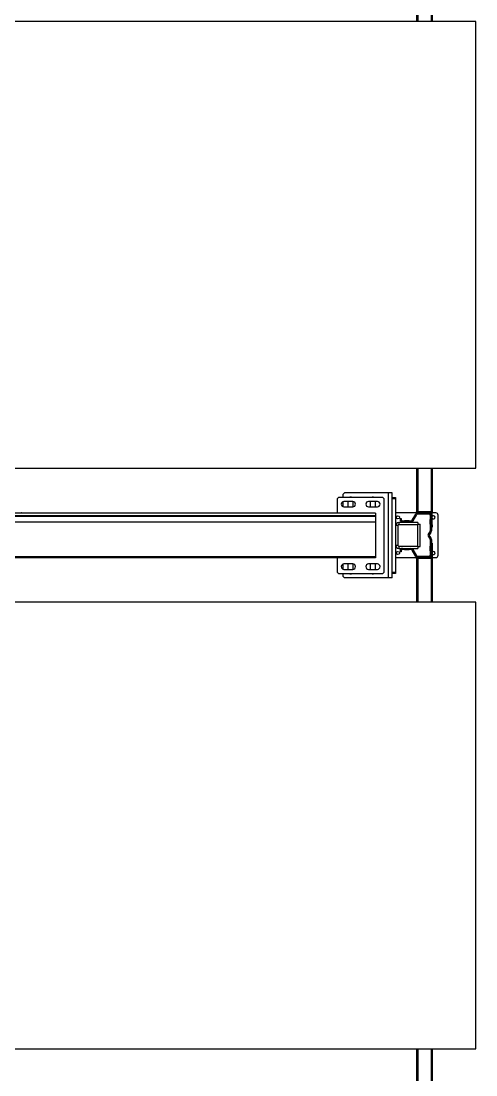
# Model space of a CAD drawing. Header units: millimetres. Extents: x 6622 to 532820, y 3370 to 359312.
# Drawn here: x 460130 to 461150, y 290481 to 292841 of the extents above; entities that cross this region are included whole.
import ezdxf

# ---------------------------------------------------------------- set-up
doc = ezdxf.new("R2010")
doc.units = ezdxf.units.MM

# ---------------------------------------------------------------- blocks, each defined once
blk = doc.blocks.new('A$C6F3A12F4')
at = {"color": 2, "linetype": 'Continuous', "lineweight": 25}
for p, q in [((21785.2, 3700), (21785.2, 2659)), ((22785.2, 3700), (21785.2, 3700)), ((22785.2, 2622.1), (22785.2, 3700)), ((23085.2, 3700), (23085.2, 2622.1)), ((24085.2, 3700), (23085.2, 3700)), ((24085.2, 2659), (24085.2, 3700)), ((22980.2, 3615), (22890.2, 3615)), ((21685.2, 3602), (21785.2, 3602)), ((21685.2, 3599.5), (21785.2, 3599.5)), ((22785.2, 3602), (22883.2, 3602)), ((22785.2, 3599.5), (22883.2, 3599.5)), ((22883.2, 3599.5), (22883.2, 3602)), ((22883.2, 3599), (22883.2, 3599.5)), ((22885.2, 3599), (22883.2, 3599)), ((22883.2, 3599), (22883.2, 3572)), ((22885.2, 3610), (22885.2, 3601.8)), ((22885.2, 3599), (22885.2, 3594.5)), ((22887.7, 3594.5), (22885.2, 3594.5)), ((22885.2, 3570.1), (22885.2, 3594.5)), ((22886.2, 3602), (22886.2, 3600)), ((22912.2, 3602), (22886.2, 3602)), ((22890.7, 3600), (22886.2, 3600)), ((22887.7, 3570.1), (22887.7, 3594.5)), ((22890.7, 3600), (22890.7, 3597.5)), ((22890.7, 3600), (22899.8, 3600)), ((22890.7, 3597.5), (22899.8, 3597.5)), ((22899.8, 3600), (22899.8, 3597.5)), ((22910.6, 3600), (22899.8, 3600)), ((22910.6, 3597.5), (22899.8, 3597.5)), ((22910.6, 3600), (22925.8, 3600)), ((22910.6, 3597.5), (22910.6, 3600)), ((22910.6, 3597.5), (22925.8, 3597.5)), ((22912.2, 3600), (22912.2, 3602)), ((22912.2, 3602), (22917.2, 3602)), ((22917.2, 3602), (22917.2, 3600)), ((22925.8, 3597.5), (22925.8, 3600)), ((22929.2, 3598.8), (22927.6, 3596.8)), ((22927.6, 3596.8), (22931.8, 3593.5)), ((22929.2, 3598.8), (22933.3, 3595.5)), ((22931.8, 3593.5), (22933.3, 3595.5)), ((22937.1, 3595.5), (22941.2, 3598.8)), ((22937.1, 3595.5), (22938.6, 3593.5)), ((22938.6, 3593.5), (22942.8, 3596.8)), ((22942.8, 3596.8), (22941.2, 3598.8)), ((22944.6, 3600), (22944.6, 3597.5)), ((22944.6, 3600), (22959.8, 3600)), ((22944.6, 3597.5), (22959.8, 3597.5)), ((22953.2, 3600), (22953.2, 3602)), ((22953.2, 3602), (22958.2, 3602)), ((22958.2, 3602), (22958.2, 3600)), ((22958.2, 3602), (22984.2, 3602)), ((22959.8, 3600), (22959.8, 3597.5)), ((22970.6, 3600), (22959.8, 3600)), ((22970.6, 3597.5), (22959.8, 3597.5)), ((22970.6, 3600), (22979.7, 3600)), ((22970.6, 3597.5), (22970.6, 3600)), ((22970.6, 3597.5), (22979.7, 3597.5)), ((22979.7, 3600), (22984.2, 3600)), ((22979.7, 3597.5), (22979.7, 3600)), ((22982.7, 3594.5), (22982.7, 3570.1)), ((22985.2, 3594.5), (22982.7, 3594.5)), ((22984.2, 3600), (22984.2, 3602)), ((22985.2, 3601.8), (22985.2, 3610)), ((22987.2, 3599), (22985.2, 3599)), ((22985.2, 3599), (22985.2, 3594.5)), ((22985.2, 3594.5), (22985.2, 3570.1)), ((22987.2, 3599.5), (22987.2, 3602)), ((22987.2, 3602), (23085.2, 3602)), ((22987.2, 3599), (22987.2, 3599.5)), ((22987.2, 3599.5), (23085.2, 3599.5)), ((22987.2, 3599), (22987.2, 3572)), ((24085.2, 3602), (24185.2, 3602)), ((24085.2, 3599.5), (24185.2, 3599.5)), ((21685.2, 3569.5), (21785.2, 3569.5)), ((21685.2, 3567), (21785.2, 3567)), ((22785.2, 3569.5), (22883.2, 3569.5)), ((22785.2, 3567), (22883.2, 3567)), ((22883.2, 3572), (22885.2, 3572)), ((22883.2, 3567), (22883.2, 3572)), ((22885.2, 3567), (22883.2, 3567)), ((22885.2, 3570.1), (22885.2, 3567)), ((22885.2, 3570.1), (22887.7, 3570.1)), ((22885.2, 3567), (22885.2, 3520)), ((22889.1, 3567.5), (22887.8, 3565.4)), ((22901.8, 3556.9), (22887.8, 3565.4)), ((22903.1, 3559), (22889.1, 3567.5)), ((22906.7, 3569.9), (22911.7, 3569.9)), ((22906.7, 3569.9), (22906.7, 3526.9)), ((22910.7, 3569.9), (22910.7, 3574.9)), ((22960.7, 3574.9), (22910.7, 3574.9)), ((22960.7, 3569.9), (22910.7, 3569.9)), ((22911.7, 3569.9), (22911.7, 3526.9)), ((22959.7, 3569.9), (22964.7, 3569.9)), ((22959.7, 3526.9), (22959.7, 3569.9)), ((22960.7, 3569.9), (22960.7, 3574.9)), ((22964.7, 3526.9), (22964.7, 3569.9)), ((22981.3, 3567.5), (22967.3, 3559)), ((22982.6, 3565.4), (22968.6, 3556.9)), ((22982.6, 3565.4), (22981.3, 3567.5)), ((22982.7, 3570.1), (22985.2, 3570.1)), ((22985.2, 3572), (22987.2, 3572)), ((22985.2, 3567), (22985.2, 3570.1)), ((22987.2, 3567), (22985.2, 3567)), ((22985.2, 3520), (22985.2, 3567)), ((22987.2, 3572), (22987.2, 3567)), ((22987.2, 3569.5), (23085.2, 3569.5)), ((22987.2, 3567), (23085.2, 3567)), ((24085.2, 3569.5), (24185.2, 3569.5)), ((24085.2, 3567), (24185.2, 3567)), ((22901.8, 3556.9), (22903.1, 3559)), ((22903.2, 3550.3), (22903.2, 3554.3)), ((22905.7, 3554.3), (22903.2, 3554.3)), ((22905.7, 3550.3), (22903.2, 3550.3)), ((22903.2, 3550.3), (22903.2, 3539.5)), ((22905.7, 3550.3), (22905.7, 3554.3)), ((22905.7, 3550.3), (22905.7, 3539.5)), ((22967.2, 3554.3), (22964.7, 3554.3)), ((22967.2, 3550.3), (22964.7, 3550.3)), ((22967.2, 3554.3), (22967.2, 3550.3)), ((22967.2, 3539.5), (22967.2, 3550.3)), ((22967.3, 3559), (22968.6, 3556.9)), ((22850.7, 3511.9), (22850.7, 3519.9)), ((22850.7, 3519.9), (22853.7, 3519.9)), ((22853.7, 3519.9), (22853.7, 3511.9)), ((22853.7, 3519.9), (23017.7, 3519.9)), ((22898.2, 3530), (22898.2, 3532.5)), ((22898.2, 3532.5), (22900.2, 3532.5)), ((22898.2, 3530), (22900.2, 3530)), ((22900.2, 3530), (22900.2, 3532.5)), ((22903.2, 3535.5), (22903.2, 3539.5)), ((22903.2, 3539.5), (22905.7, 3539.5)), ((22903.2, 3535.5), (22905.7, 3535.5)), ((22905.7, 3535.5), (22905.7, 3539.5)), ((22906.7, 3526.9), (22911.7, 3526.9)), ((22913.7, 3524.9), (22913.7, 3519.9)), ((22913.7, 3524.9), (22957.7, 3524.9)), ((22957.7, 3519.9), (22957.7, 3524.9)), ((22959.7, 3526.9), (22964.7, 3526.9)), ((22964.7, 3539.5), (22967.2, 3539.5)), ((22964.7, 3535.5), (22967.2, 3535.5)), ((22967.2, 3539.5), (22967.2, 3535.5)), ((22970.2, 3532.5), (22970.2, 3530)), ((22970.2, 3532.5), (22972.2, 3532.5)), ((22970.2, 3530), (22972.2, 3530)), ((22972.2, 3532.5), (22972.2, 3530)), ((23017.7, 3511.9), (23017.7, 3519.9)), ((23017.7, 3519.9), (23020.7, 3519.9)), ((23020.7, 3519.9), (23020.7, 3511.9)), ((23030.7, 3511.9), (22840.7, 3511.9)), ((22840.7, 3511.9), (22840.7, 3503.9)), ((23030.7, 3503.9), (22840.7, 3503.9)), ((22840.7, 3503.9), (22840.7, 3404.9)), ((22853.7, 3494), (22850.7, 3491)), ((23017.7, 3494), (22853.7, 3494)), ((23020.7, 3491), (23017.7, 3494)), ((23030.7, 3511.9), (23030.7, 3503.9)), ((23030.7, 3503.9), (23030.7, 3404.9)), ((22850.7, 3491), (22850.7, 3392)), ((22859.7, 3479), (22859.7, 3459)), ((22871.7, 3474.9), (22859.7, 3474.9)), ((22871.7, 3459), (22871.7, 3479)), ((22885.7, 3475), (22885.7, 225)), ((22885.7, 3475), (22891.1, 3475)), ((22891.1, 225), (22891.1, 3475)), ((22891.1, 3475), (22893.7, 3475)), ((22893.7, 3475), (22893.7, 225)), ((22893.7, 3475), (22905.7, 3475)), ((22905.7, 3475), (22905.7, 225)), ((22905.7, 3475), (22983.1, 3475)), ((22983.1, 225), (22983.1, 3475)), ((22983.1, 3475), (22985.7, 3475)), ((22985.7, 3475), (22985.7, 225)), ((22999.7, 3479), (22999.7, 3459)), ((23011.7, 3474.9), (22999.7, 3474.9)), ((23011.7, 3459), (23011.7, 3479)), ((23020.7, 3392), (23020.7, 3491)), ((22859.7, 3462.9), (22871.7, 3462.9)), ((22999.7, 3462.9), (23011.7, 3462.9)), ((22859.7, 3424), (22859.7, 3404)), ((22871.6, 3424.9), (22859.8, 3424.9)), ((22871.7, 3404), (22871.7, 3424)), ((22999.7, 3424), (22999.7, 3404)), ((23011.6, 3424.9), (22999.8, 3424.9)), ((23011.7, 3404), (23011.7, 3424)), ((22840.7, 3404.9), (22843.7, 3401.9)), ((22850.7, 3401.9), (22843.7, 3401.9)), ((22859.7, 3412.9), (22871.7, 3412.9)), ((22871.3, 3401.9), (22860.1, 3401.9)), ((22999.7, 3412.9), (23011.7, 3412.9)), ((23011.3, 3401.9), (23000.1, 3401.9)), ((23027.7, 3401.9), (23020.7, 3401.9)), ((23027.7, 3401.9), (23030.7, 3404.9)), ((22850.7, 3392), (22853.7, 3389)), ((22853.7, 3389), (22885.7, 3389)), ((22985.7, 3389), (23017.7, 3389)), ((23017.7, 3389), (23020.7, 3392))]:
    blk.add_line(p, q, dxfattribs=at)
for centre in [(22895.2, 3525), (22975.2, 3525)]:
    blk.add_circle(centre, 3.5, dxfattribs=at)
for centre, radius, start, end in [((22890.2, 3610), 5, 90, 180), ((22980.2, 3610), 5, 0, 90), ((22886.2, 3599), 3, 90, 180), ((22886.2, 3599), 1, 90, 180), ((22890.7, 3594.5), 5.5, 90, 180), ((22890.7, 3594.5), 3, 90, 180), ((22895.2, 3605), 3.5, 301.0027, 180), ((22895.2, 3605), 3.5, 180, 238.9973), ((22925.8, 3594.5), 5.5, 51.3402, 90), ((22925.8, 3594.5), 3, 51.3402, 90), ((22935.2, 3597.8), 5.5, 231.3402, 308.6598), ((22935.2, 3597.8), 3, 231.3402, 308.6598), ((22944.6, 3594.5), 5.5, 90, 128.6598), ((22944.6, 3594.5), 3, 90, 128.6598), ((22975.2, 3605), 3.5, 301.0027, 180), ((22975.2, 3605), 3.5, 180, 238.9973), ((22979.7, 3594.5), 5.5, 0, 90), ((22979.7, 3594.5), 3, 0, 90), ((22984.2, 3599), 3, 0, 90), ((22984.2, 3599), 1, 0, 90), ((22890.7, 3570.1), 5.5, 180, 238.5704), ((22890.7, 3570.1), 3, 180, 238.5704), ((22979.7, 3570.1), 3, 301.4296, 0), ((22979.7, 3570.1), 5.5, 301.4296, 0), ((22900.2, 3554.3), 3, 0, 58.5704), ((22900.2, 3554.3), 5.5, 0, 58.5704), ((22970.2, 3554.3), 5.5, 121.4296, 180), ((22970.2, 3554.3), 3, 121.4296, 180), ((22900.2, 3535.5), 3, 270, 0), ((22900.2, 3535.5), 5.5, 270, 0), ((22913.7, 3526.9), 7, 180, 270), ((22913.7, 3526.9), 2, 180, 270), ((22957.7, 3526.9), 2, 270, 0), ((22957.7, 3526.9), 7, 270, 0), ((22970.2, 3535.5), 5.5, 180, 270), ((22970.2, 3535.5), 3, 180, 270), ((22855.7, 3468.9), 6, 146.4427, 213.5573), ((22865.7, 3479), 6, 0, 180), ((23005.7, 3479), 6, 0, 180), ((23015.7, 3468.9), 6, 326.4427, 33.5573), ((22865.7, 3459), 6, 180, 0), ((23005.7, 3459), 6, 180, 0), ((22855.7, 3418.9), 6, 146.4427, 213.5573), ((22865.7, 3424), 6, 0, 180), ((23005.7, 3424), 6, 0, 180), ((23015.7, 3418.9), 6, 326.4427, 33.5573), ((22865.7, 3404), 6, 180, 0), ((23005.7, 3404), 6, 180, 0), ((22890.2, 2680), 5, 154.1581, 180)]:
    blk.add_arc(centre, radius, start, end, dxfattribs=at)

msp = doc.modelspace()

# ---------------------------------------------------------------- block references
at = {"color": 0, "rotation": 270}
msp.add_blockref('A$C6F3A12F4', (457450, 314625.198), dxfattribs=at)

doc.saveas('drawing.dxf')
